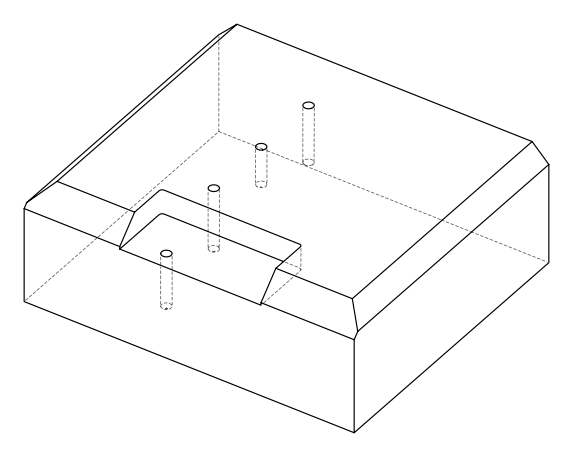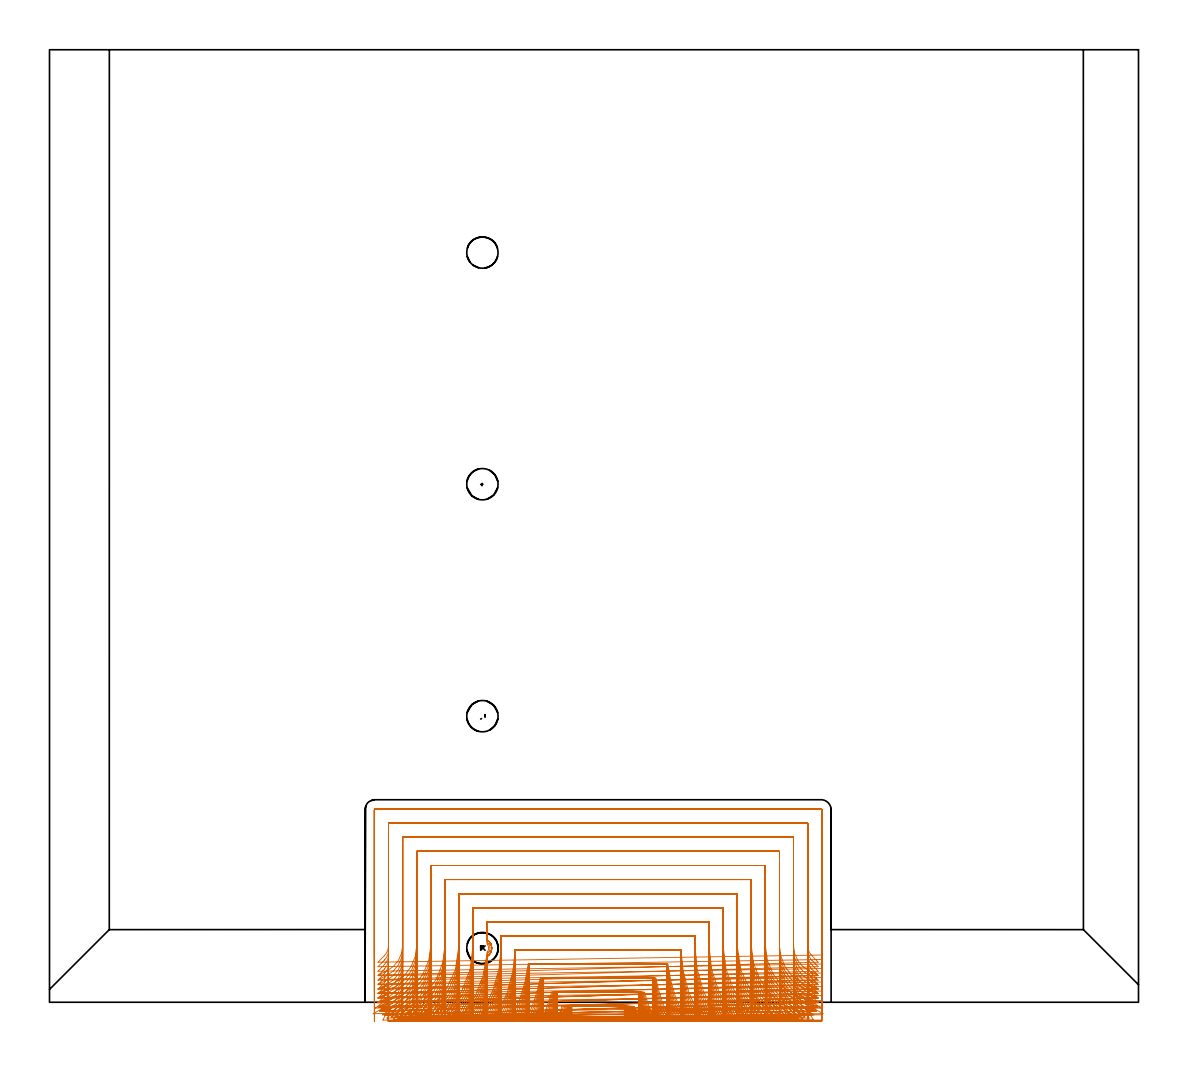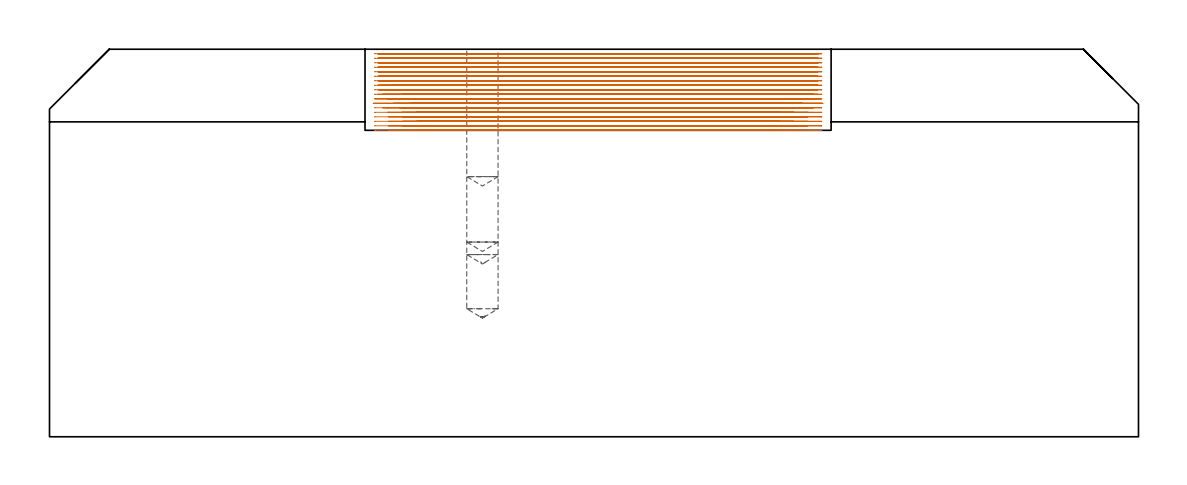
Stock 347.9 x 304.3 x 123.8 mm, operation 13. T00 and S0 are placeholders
(PLAN: 13 operations, 3 tool changes, 208.3 min)
(1 SPOT_DRILL | STEP1POCKET | NXT0321_9005460120000 | 0.03 min | 2816 mm3)
(2 SPOT_DRILL_1 | STEP1POCKET_1 | NXT0321_9005460120000 | 0.03 min | 1 mm3)
(3 SPOT_DRILL_2 | STEP1POCKET_2 | NXT0321_9005460120000 | 0.03 min | 1 mm3)
(4 SPOT_DRILL_3 | STEP1POCKET_3 | NXT0321_9005460120000 | 0.03 min | 5 mm3)
(5 DRILL_BLIND_HOLE_INTO_CENTER | STEP1POCKET | UGT0301_032 | 0.25 min | 4591 mm3)
(6 DRILL_BLIND_HOLE_INTO_CENTER_1 | STEP1POCKET_1 | UGT0301_032 | 0.28 min | 5210 mm3)
(7 DRILL_BLIND_HOLE_INTO_CENTER_2 | STEP1POCKET_2 | UGT0301_032 | 0.18 min | 3263 mm3)
(8 DRILL_BLIND_HOLE_INTO_CENTER_3 | STEP1POCKET_3 | UGT0301_032 | 0.27 min | 4898 mm3)
(9 AREA_MILL | FG_CHAMFER_SURFACE | UGT0205_001 | 6.94 min | 29267 mm3)
(10 AREA_MILL_1 | FG_CHAMFER_SURFACE_1 | UGT0205_001 | 6.83 min | 28598 mm3)
(11 AREA_MILL_2 | FG_CHAMFER_SURFACE_2 | UGT0205_001 | 16.46 min | 44478 mm3)
(12 AREA_MILL_3 | FG_CHAMFER_SURFACE_3 | UGT0205_001 | 16.64 min | 52494 mm3)
(13 MILL_SLOT | SLOT_PARTIAL_RECTANGULAR | NXT0201_008 | Follow Part, ap 1.5, ae 75% | 160.34 min | 242126 mm3)
(TOOL NXT0321_9005460120000 | NC Spot Drill, 142deg, 12mm, Carbide, Uncoated | D12 PA142 FL30 Z2)
(TOOL UGT0301_032 | Twist Drill 10 mm | D10 PA118 FL87 Z2)
(TOOL UGT0205_001 | Chamfer Mill 20 x 3 x 45 deg. | D20 FL50 Z2)
(TOOL NXT0201_008 | ENDMILL 6mm [2P460-0600-NA 1630] | D6 FL26 Z6)
(OP 13 MILL_SLOT)
G17 G21 G94 G90
T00 M6
G54
G17 G0 G90 X188.338 Y-5.827 S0 M3
G43 Z133.8 H1
Z122.361
G94 G1 X187.334 Y-3. F250.
G2 X186.757 Y-1.3 R63. F500.
G1 X163.744
G2 X163.168 Y-3. R63.
G1 X162.164 Y-5.827 F250.
X193.214 Y-5.798
X192.133 Y-3.
G2 X190.126 Y3.2 R58.5 F500.
G1 X160.375
G2 X158.369 Y-3. R58.5
G1 X157.288 Y-5.798 F250.
X198.159 Y-5.762
X196.988 Y-3.
G2 X193.709 Y7.7 R54. F500.
G1 X156.792
G2 X153.514 Y-3. R54.
G1 X152.343 Y-5.762 F250.
X203.195 Y-5.714
X201.917 Y-3.
G2 X197.551 Y12.2 R49.5 F500.
G1 X152.949
G2 X148.586 Y-3. R49.5
G1 X147.308 Y-5.714 F250.
X208.353 Y-5.65
X206.947 Y-3.
G2 X201.721 Y16.7 R45. F500.
G1 X148.779
G2 X143.556 Y-3. R45.
G1 X142.15 Y-5.65 F250.
X213.685 Y-5.561
X212.123 Y-3.
G2 X206.2 Y18.088 R40.5 F500.
G1 Y21.2
X144.3
Y18.083
G2 X138.38 Y-3. R40.5
G1 X136.818 Y-5.561 F250.
X219.28 Y-5.431
X217.523 Y-3.
G2 X210.7 Y18.088 R36. F500.
G1 Y25.7
X139.8
Y19.89
X139.83 Y19.872
X139.965 Y19.787
X140.099 Y19.691
X140.448 Y19.385
X140.775 Y18.992
G2 X140.936 Y18.722 R3.04
X140.847 Y15.721 R3.045
G1 X140.789 Y15.629
X140.456 Y15.227
X140.067 Y14.881
G2 X139.633 Y14.619 R3.015
X132.981 Y-3. R36.
G1 X131.224 Y-5.432 F250.
X225.308 Y-5.229
X223.3 Y-3.
G2 X215.2 Y18.088 R31.5 F500.
G1 Y30.2
X135.3
Y18.083
G2 X127.205 Y-3. R31.5
G1 X125.197 Y-5.229 F250.
X232.182 Y-4.873
X229.839 Y-3.
G2 X219.7 Y18.088 R27. F500.
G1 Y34.7
X130.8
Y18.083
G2 X120.668 Y-3. R27.
G1 X118.325 Y-4.874 F250.
X241.666 Y-4.046
X238.854 Y-3.
G2 X224.2 Y18.088 R22.5 F500.
G1 Y39.2
X126.3
Y18.083
G2 X111.66 Y-3. R22.5
G1 X108.849 Y-4.048 F250.
X245.625 Y-0.129 F500.
X242.7 Y0.538 F250.
G2 X228.7 Y18.088 R18. F500.
G1 Y43.7
X121.8
Y18.083
G2 X107.8 Y0.533 R18.
G1 X104.875 Y-0.134 F250.
X245.565 Y4.305 F500.
X242.7 Y5.194 F250.
G2 X233.2 Y18.088 R13.5 F500.
G1 Y48.2
X117.3
Y18.083
G2 X107.8 Y5.189 R13.5
G1 X104.934 Y4.3 F250.
X245.387 Y8.692 F500.
X242.7 Y10.026 F250.
G2 X237.7 Y18.088 R9. F500.
G1 Y52.7
X112.8
Y18.083
G2 X107.799 Y10.02 R9.
G1 X105.112 Y8.687 F250.
X245.569 Y12.799 F500.
X243.476 Y14.948 F250.
G2 X242.2 Y18.088 R4.5 F500.
G1 Y57.2
X108.3
Y18.083
G2 X107.027 Y14.946 R4.5
G1 X104.937 Y12.795 F250.
X246.7 Y15.088 F500.
Y18.088 F250.
Y61.5 F500.
G3 X246.5 Y61.7 R0.2
G1 X104.
G3 X103.8 Y61.5 R0.2
G1 Y18.083
Y15.083 F250.
G0 Z133.8
X187.778 Y-5.85
Z120.922
G1 X186.843 Y-3.
G2 X186.311 Y-1.3 R63. F500.
G1 X164.19
G2 X163.659 Y-3. R63.
G1 X162.723 Y-5.85 F250.
X192.606 Y-5.826
X191.599 Y-3.
G2 X189.767 Y3.2 R58.5 F500.
G1 X160.734
G2 X158.903 Y-3. R58.5
G1 X157.895 Y-5.826 F250.
X197.493 Y-5.794
X196.402 Y-3.
G2 X193.447 Y7.7 R54. F500.
G1 X157.054
G2 X154.1 Y-3. R54.
G1 X153.008 Y-5.794 F250.
X202.458 Y-5.754
X201.267 Y-3.
G2 X197.4 Y12.2 R49.5 F500.
G1 X153.1
G2 X149.235 Y-3. R49.5
G1 X148.044 Y-5.754 F250.
X207.526 Y-5.699
X206.216 Y-3.
G2 X201.7 Y16.7 R45. F500.
G1 X148.8
G2 X144.285 Y-3. R45.
G1 X142.976 Y-5.699 F250.
X212.741 Y-5.623
X211.286 Y-3.
G2 X206.2 Y16.649 R40.5 F500.
G1 Y21.2
X144.3
Y16.645
G2 X139.216 Y-3. R40.5
G1 X137.761 Y-5.623 F250.
X218.173 Y-5.514
X216.535 Y-3.
G2 X210.7 Y16.649 R36. F500.
G1 Y25.7
X139.8
Y19.89
X139.83 Y19.872
X139.964 Y19.787
X140.099 Y19.691
X140.448 Y19.385
X140.775 Y18.992
G2 X140.936 Y18.723 R3.04
X140.848 Y15.723 R3.045
G1 X140.789 Y15.629
X140.456 Y15.227
X140.067 Y14.881
G2 X139.746 Y14.678 R3.015
X133.967 Y-3. R36.
G1 X132.33 Y-5.514 F250.
X223.951 Y-5.345
X222.08 Y-3.
G2 X215.2 Y16.649 R31.5 F500.
G1 Y30.2
X135.3
Y16.645
G2 X128.423 Y-3. R31.5
G1 X126.552 Y-5.345 F250.
X230.365 Y-5.058
X228.182 Y-3.
G2 X219.7 Y16.649 R27. F500.
G1 Y34.7
X130.8
Y16.645
G2 X122.322 Y-3. R27.
G1 X120.139 Y-5.058 F250.
X238.358 Y-4.462
X235.738 Y-3.
G2 X224.2 Y16.649 R22.5 F500.
G1 Y39.2
X126.3
Y16.645
G2 X114.768 Y-3. R22.5
G1 X112.149 Y-4.462 F250.
X245.491 Y-1.559 F500.
X242.571 Y-0.871 F250.
G2 X228.7 Y16.649 R18. F500.
G1 Y43.7
X121.8
Y16.645
G2 X107.93 Y-0.874 R18.
G1 X105.01 Y-1.563 F250.
X245.565 Y2.866 F500.
X242.7 Y3.755 F250.
G2 X233.2 Y16.649 R13.5 F500.
G1 Y48.2
X117.3
Y16.645
G2 X107.8 Y3.752 R13.5
G1 X104.934 Y2.863 F250.
X245.387 Y7.254 F500.
X242.7 Y8.587 F250.
G2 X237.7 Y16.649 R9. F500.
G1 Y52.7
X112.8
Y16.645
G2 X107.8 Y8.583 R9.
G1 X105.112 Y7.25 F250.
X245.569 Y11.36 F500.
X243.476 Y13.509 F250.
G2 X242.2 Y16.649 R4.5 F500.
G1 Y57.2
X108.3
Y16.645
G2 X107.028 Y13.51 R4.5
G1 X104.938 Y11.358 F250.
X246.7 Y13.649 F500.
Y16.649 F250.
Y61.5 F500.
G3 X246.5 Y61.7 R0.2
G1 X104.
G3 X103.8 Y61.5 R0.2
G1 Y16.645
Y13.645 F250.
G0 Z133.8
X187.256 Y-5.872
Z119.483
G1 X186.389 Y-3.
G2 X185.902 Y-1.3 R63. F500.
G1 X164.599
G2 X164.112 Y-3. R63.
G1 X163.245 Y-5.872 F250.
X192.04 Y-5.851
X191.106 Y-3.
G2 X189.446 Y3.2 R58.5 F500.
G1 X161.055
G2 X159.395 Y-3. R58.5
G1 X158.461 Y-5.851 F250.
X196.875 Y-5.824
X195.863 Y-3.
G2 X193.225 Y7.7 R54. F500.
G1 X157.276
G2 X154.638 Y-3. R54.
G1 X153.627 Y-5.824 F250.
X201.775 Y-5.79
X200.671 Y-3.
G2 X197.292 Y12.2 R49.5 F500.
G1 X153.209
G2 X149.83 Y-3. R49.5
G1 X148.727 Y-5.79 F250.
X206.763 Y-5.743
X205.549 Y-3.
G2 X201.7 Y15.21 R45. F500.
G1 Y16.7
X148.8
Y15.207
G2 X144.952 Y-3. R45.
G1 X143.739 Y-5.743 F250.
X211.874 Y-5.68
X210.525 Y-3.
G2 X206.2 Y15.21 R40.5 F500.
G1 Y21.2
X144.3
Y15.207
G2 X139.977 Y-3. R40.5
G1 X138.628 Y-5.68 F250.
X217.163 Y-5.588
X215.645 Y-3.
G2 X210.7 Y15.21 R36. F500.
G1 Y25.7
X139.8
Y19.89
G2 X140.448 Y19.384 R3.001
G1 X140.777 Y18.99
G2 X140.79 Y15.63 R3.045
G1 X140.456 Y15.227
X140.067 Y14.881
G2 X139.797 Y14.706 R3.015
X134.857 Y-3. R36.
G1 X133.339 Y-5.588 F250.
X222.731 Y-5.448
X220.997 Y-3.
G2 X215.2 Y15.21 R31.5 F500.
G1 Y30.2
X135.3
Y15.207
G2 X129.505 Y-3. R31.5
G1 X127.771 Y-5.448 F250.
X228.789 Y-5.215
X226.765 Y-3.
G2 X219.7 Y15.21 R27. F500.
G1 Y34.7
X130.8
Y15.207
G2 X123.738 Y-3. R27.
G1 X121.715 Y-5.215 F250.
X235.913 Y-4.762
X233.485 Y-3.
G2 X224.2 Y15.21 R22.5 F500.
G1 Y39.2
X126.3
Y15.207
G2 X117.02 Y-3. R22.5
G1 X114.592 Y-4.763 F250.
X244.713 Y-2.93 F500.
X241.825 Y-2.117 F250.
G2 X228.7 Y15.21 R18. F500.
G1 Y43.7
X121.8
Y15.207
G2 X108.677 Y-2.12 R18.
G1 X105.789 Y-2.933 F250.
X245.565 Y1.427 F500.
X242.7 Y2.316 F250.
G2 X233.2 Y15.21 R13.5 F500.
G1 Y48.2
X117.3
Y15.207
G2 X107.8 Y2.313 R13.5
G1 X104.934 Y1.424 F250.
X245.387 Y5.815 F500.
X242.7 Y7.148 F250.
G2 X237.7 Y15.21 R9. F500.
G1 Y52.7
X112.8
Y15.207
G2 X107.8 Y7.144 R9.
G1 X105.112 Y5.811 F250.
X245.569 Y9.921 F500.
X243.476 Y12.07 F250.
G2 X242.2 Y15.21 R4.5 F500.
G1 Y57.2
X108.3
Y15.207
G2 X107.028 Y12.072 R4.5
G1 X104.938 Y9.92 F250.
X246.7 Y12.21 F500.
Y15.21 F250.
Y61.5 F500.
G3 X246.5 Y61.7 R0.2
G1 X104.
G3 X103.8 Y61.5 R0.2
G1 Y15.207
Y12.207 F250.
G0 Z133.8
X186.772 Y-5.892
Z118.044
G1 X185.973 Y-3.
G2 X185.529 Y-1.3 R63. F500.
G1 X164.971
G2 X164.527 Y-3. R63.
G1 X163.729 Y-5.892 F250.
X191.516 Y-5.874
X190.656 Y-3.
G2 X189.163 Y3.2 R58.5 F500.
G1 X161.337
G2 X159.845 Y-3. R58.5
G1 X158.985 Y-5.874 F250.
X196.302 Y-5.852
X195.37 Y-3.
G2 X193.042 Y7.7 R54. F500.
G1 X157.458
G2 X155.131 Y-3. R54.
G1 X154.199 Y-5.852 F250.
X201.144 Y-5.823
X200.128 Y-3.
G2 X197.225 Y12.2 R49.5 F500.
G1 X153.275
G2 X150.373 Y-3. R49.5
G1 X149.357 Y-5.823 F250.
X206.06 Y-5.784
X204.942 Y-3.
G2 X201.7 Y13.771 R45. F500.
G1 Y16.7
X148.8
Y13.768
G2 X145.559 Y-3. R45.
G1 X144.441 Y-5.784 F250.
X211.078 Y-5.731
X209.836 Y-3.
G2 X206.2 Y13.771 R40.5 F500.
G1 Y21.2
X144.3
Y13.768
G2 X140.666 Y-3. R40.5
G1 X139.424 Y-5.731 F250.
X216.243 Y-5.655
X214.845 Y-3.
G2 X210.7 Y13.771 R36. F500.
G1 Y25.7
X139.8
Y19.89
G2 X140.448 Y19.384 R3.001
G1 X140.777 Y18.99
G2 X140.79 Y15.63 R3.045
G1 X140.456 Y15.227
X140.067 Y14.881
G2 X139.8 Y14.708 R3.015
G1 Y13.768
G2 X135.656 Y-3. R36.
G1 X134.259 Y-5.655 F250.
X221.633 Y-5.539
X220.036 Y-3.
G2 X215.2 Y13.771 R31.5 F500.
G1 Y30.2
X135.3
Y13.768
G2 X130.466 Y-3. R31.5
G1 X128.869 Y-5.54 F250.
X227.404 Y-5.351
X225.54 Y-3.
G2 X219.7 Y13.771 R27. F500.
G1 Y34.7
X130.8
Y13.768
G2 X124.962 Y-3. R27.
G1 X123.099 Y-5.351 F250.
X233.937 Y-5.
X231.701 Y-3.
G2 X224.2 Y13.771 R22.5 F500.
G1 Y39.2
X126.3
Y13.768
G2 X118.803 Y-3. R22.5
G1 X116.567 Y-5. F250.
X242.887 Y-4.074
X240.096 Y-2.974
G2 X228.7 Y13.771 R18. F500.
G1 Y43.7
X121.8
Y13.768
G2 X110.409 Y-2.974 R18.
G1 X107.619 Y-4.076 F250.
X245.565 Y-0.012 F500.
X242.7 Y0.877 F250.
G2 X233.2 Y13.771 R13.5 F500.
G1 Y48.2
X117.3
Y13.768
G2 X107.8 Y0.874 R13.5
G1 X104.935 Y-0.014 F250.
X245.387 Y4.375 F500.
X242.7 Y5.709 F250.
G2 X237.7 Y13.771 R9. F500.
G1 Y52.7
X112.8
Y13.768
G2 X107.8 Y5.706 R9.
G1 X105.112 Y4.373 F250.
X245.569 Y8.482 F500.
X243.476 Y10.631 F250.
G2 X242.2 Y13.771 R4.5 F500.
G1 Y57.2
X108.3
Y13.768
G2 X107.028 Y10.633 R4.5
G1 X104.938 Y8.481 F250.
X246.7 Y10.771 F500.
Y13.771 F250.
Y61.5 F500.
G3 X246.5 Y61.7 R0.2
G1 X104.
G3 X103.8 Y61.5 R0.2
G1 Y13.768
Y10.768 F250.
G0 Z133.8
X186.324 Y-5.91
Z116.605
G1 X185.594 Y-3.
G2 X185.193 Y-1.3 R63. F500.
G1 X165.308
G2 X164.906 Y-3. R63.
G1 X164.176 Y-5.91 F250.
X191.031 Y-5.895
X190.245 Y-3.
G2 X188.917 Y3.2 R58.5 F500.
G1 X161.583
G2 X160.256 Y-3. R58.5
G1 X159.47 Y-5.895 F250.
X195.774 Y-5.877
X194.922 Y-3.
G2 X192.899 Y7.7 R54. F500.
G1 X157.601
G2 X155.578 Y-3. R54.
G1 X154.727 Y-5.877 F250.
X200.564 Y-5.852
X199.634 Y-3.
G2 X197.2 Y12.2 R49.5 F500.
G1 X153.3
G2 X150.866 Y-3. R49.5
G1 X149.937 Y-5.853 F250.
X205.415 Y-5.821
X204.392 Y-3.
G2 X201.7 Y12.332 R45. F500.
G1 Y16.7
X148.8
Y12.33
G2 X146.108 Y-3. R45.
G1 X145.086 Y-5.821 F250.
X210.35 Y-5.777
X209.214 Y-3.
G2 X206.2 Y12.332 R40.5 F500.
G1 Y21.2
X144.3
Y12.33
G2 X141.287 Y-3. R40.5
G1 X140.151 Y-5.777 F250.
X215.406 Y-5.714
X214.128 Y-3.
G2 X210.7 Y12.332 R36. F500.
G1 Y25.7
X139.8
Y19.89
G2 X140.448 Y19.384 R3.001
G1 X140.777 Y18.99
G2 X140.79 Y15.63 R3.045
G1 X140.456 Y15.227
X140.067 Y14.881
G2 X139.8 Y14.708 R3.015
G1 Y12.33
G2 X136.373 Y-3. R36.
G1 X135.096 Y-5.714 F250.
X220.643 Y-5.621
X219.183 Y-3.
G2 X215.2 Y12.332 R31.5 F500.
G1 Y30.2
X135.3
Y12.33
G2 X131.318 Y-3. R31.5
G1 X129.858 Y-5.621 F250.
X226.179 Y-5.469
X224.476 Y-3.
G2 X219.7 Y12.332 R27. F500.
G1 Y34.7
X130.8
Y12.33
G2 X126.026 Y-3. R27.
G1 X124.323 Y-5.47 F250.
X232.277 Y-5.196
X230.233 Y-3.
G2 X224.2 Y12.332 R22.5 F500.
G1 Y39.2
X126.3
Y12.33
G2 X120.27 Y-3. R22.5
G1 X118.226 Y-5.196 F250.
X239.825 Y-4.572
X237.27 Y-3.
G2 X228.7 Y12.332 R18. F500.
G1 Y43.7
X121.8
Y12.33
G2 X113.234 Y-3. R18.
G1 X110.679 Y-4.572 F250.
X245.512 Y-1.446 F500.
X242.65 Y-0.546 F250.
G2 X233.2 Y12.332 R13.5 F500.
G1 Y48.2
X117.3
Y12.33
G2 X107.85 Y-0.548 R13.5
G1 X104.989 Y-1.448 F250.
X245.387 Y2.936 F500.
X242.7 Y4.27 F250.
G2 X237.7 Y12.332 R9. F500.
G1 Y52.7
X112.8
Y12.33
G2 X107.8 Y4.267 R9.
G1 X105.112 Y2.934 F250.
X245.569 Y7.043 F500.
X243.476 Y9.192 F250.
G2 X242.2 Y12.332 R4.5 F500.
G1 Y57.2
X108.3
Y12.33
G2 X107.028 Y9.195 R4.5
G1 X104.939 Y7.043 F250.
X246.7 Y9.332 F500.
Y12.332 F250.
Y61.5 F500.
G3 X246.5 Y61.7 R0.2
G1 X104.
G3 X103.8 Y61.5 R0.2
G1 Y12.33
Y9.33 F250.
G0 Z133.8
X185.913 Y-5.926
Z115.167
G1 X185.251 Y-3.
G2 X184.891 Y-1.3 R63. F500.
G1 X165.609
G2 X165.249 Y-3. R63.
G1 X164.588 Y-5.926 F250.
X190.586 Y-5.914
X189.874 Y-3.
G2 X188.708 Y3.2 R58.5 F500.
G1 X161.792
G2 X160.627 Y-3. R58.5
G1 X159.914 Y-5.914 F250.
X195.29 Y-5.899
X194.518 Y-3.
G2 X192.794 Y7.7 R54. F500.
G1 X157.706
G2 X155.983 Y-3. R54.
G1 X155.211 Y-5.899 F250.
X200.032 Y-5.879
X199.19 Y-3.
G2 X197.2 Y10.893 R49.5 F500.
G1 Y12.2
X153.3
Y10.891
G2 X151.311 Y-3. R49.5
G1 X150.469 Y-5.879 F250.
X204.825 Y-5.853
X203.898 Y-3.
G2 X201.7 Y10.893 R45. F500.
G1 Y16.7
X148.8
Y10.891
G2 X146.602 Y-3. R45.
G1 X145.676 Y-5.853 F250.
X209.687 Y-5.818
X208.657 Y-3.
G2 X206.2 Y10.893 R40.5 F500.
G1 Y21.2
X144.3
Y10.891
G2 X141.843 Y-3. R40.5
G1 X140.814 Y-5.818 F250.
X214.647 Y-5.768
X213.489 Y-3.
G2 X210.7 Y10.893 R36. F500.
G1 Y25.7
X139.8
Y19.89
G2 X140.448 Y19.384 R3.001
G1 X140.777 Y18.99
G2 X140.79 Y15.63 R3.045
G1 X140.456 Y15.227
X140.067 Y14.881
G2 X139.8 Y14.708 R3.015
G1 Y10.891
G2 X137.012 Y-3. R36.
G1 X135.854 Y-5.768 F250.
X219.752 Y-5.692
X218.429 Y-3.
G2 X215.2 Y10.893 R31.5 F500.
G1 Y30.2
X135.3
Y10.891
G2 X132.072 Y-3. R31.5
G1 X130.749 Y-5.693 F250.
X225.092 Y-5.572
X223.549 Y-3.
G2 X219.7 Y10.893 R27. F500.
G1 Y34.7
X130.8
Y10.891
G2 X126.953 Y-3. R27.
G1 X125.409 Y-5.573 F250.
X230.854 Y-5.36
X229.002 Y-3.
G2 X224.2 Y10.893 R22.5 F500.
G1 Y39.2
X126.3
Y10.891
G2 X121.5 Y-3. R22.5
G1 X119.648 Y-5.36 F250.
X237.571 Y-4.907
X235.255 Y-3.
G2 X228.7 Y10.893 R18. F500.
G1 Y43.7
X121.8
Y10.891
G2 X115.247 Y-3. R18.
G1 X112.932 Y-4.908 F250.
X244.921 Y-2.821 F500.
X242.101 Y-1.799 F250.
G2 X233.2 Y10.893 R13.5 F500.
G1 Y48.2
X117.3
Y10.891
G2 X108.401 Y-1.801 R13.5
G1 X105.58 Y-2.823 F250.
X245.387 Y1.497 F500.
X242.7 Y2.831 F250.
G2 X237.7 Y10.893 R9. F500.
G1 Y52.7
X112.8
Y10.891
G2 X107.8 Y2.829 R9.
G1 X105.112 Y1.495 F250.
X245.57 Y5.604 F500.
X243.476 Y7.753 F250.
G2 X242.2 Y10.893 R4.5 F500.
G1 Y57.2
X108.3
Y10.891
G2 X107.029 Y7.756 R4.5
G1 X104.939 Y5.604 F250.
X246.7 Y7.893 F500.
Y10.893 F250.
Y61.5 F500.
G3 X246.5 Y61.7 R0.2
G1 X104.
G3 X103.8 Y61.5 R0.2
G1 Y10.891
Y7.891 F250.
G0 Z133.8
X185.536 Y-5.941
Z113.728
G1 X184.943 Y-3.
G2 X184.625 Y-1.3 R63. F500.
G1 X165.876
G2 X165.557 Y-3. R63.
G1 X164.964 Y-5.941 F250.
X190.18 Y-5.931
X189.541 Y-3.
G2 X188.535 Y3.2 R58.5 F500.
G1 X161.965
G2 X160.959 Y-3. R58.5
G1 X160.321 Y-5.931 F250.
X194.848 Y-5.919
X194.156 Y-3.
G2 X192.728 Y7.7 R54. F500.
G1 X157.772
G2 X156.345 Y-3. R54.
G1 X155.653 Y-5.919 F250.
X199.547 Y-5.903
X198.792 Y-3.
G2 X197.2 Y9.454 R49.5 F500.
G1 Y12.2
X153.3
Y9.452
G2 X151.708 Y-3. R49.5
G1 X150.953 Y-5.904 F250.
X204.288 Y-5.883
X203.458 Y-3.
G2 X201.7 Y9.454 R45. F500.
G1 Y16.7
X148.8
Y9.452
G2 X147.043 Y-3. R45.
G1 X146.213 Y-5.883 F250.
X209.085 Y-5.855
X208.162 Y-3.
G2 X206.2 Y9.454 R40.5 F500.
G1 Y21.2
X144.3
Y9.452
G2 X142.338 Y-3. R40.5
G1 X141.416 Y-5.855 F250.
X213.961 Y-5.815
X212.923 Y-3.
G2 X210.7 Y9.454 R36. F500.
G1 Y25.7
X139.8
Y19.889
G2 X140.451 Y19.381 R3.
G1 X140.777 Y18.99
G2 X140.79 Y15.63 R3.045
G1 X140.456 Y15.227
X140.067 Y14.881
G2 X139.8 Y14.708 R3.015
G1 Y9.452
G2 X137.578 Y-3. R36.
G1 X136.54 Y-5.815 F250.
X218.953 Y-5.756
X217.767 Y-3.
G2 X215.2 Y9.454 R31.5 F500.
G1 Y30.2
X135.3
Y9.452
G2 X132.734 Y-3. R31.5
G1 X131.548 Y-5.756 F250.
X224.128 Y-5.662
X222.744 Y-3.
G2 X219.7 Y9.454 R27. F500.
G1 Y34.7
X130.8
Y9.452
G2 X127.757 Y-3. R27.
G1 X126.373 Y-5.662 F250.
X229.622 Y-5.499
X227.961 Y-3.
G2 X224.2 Y9.454 R22.5 F500.
G1 Y39.2
X126.3
Y9.452
G2 X122.54 Y-3. R22.5
G1 X120.88 Y-5.499 F250.
X235.78 Y-5.166
X233.704 Y-3.
G2 X228.7 Y9.454 R18. F500.
G1 Y43.7
X121.8
Y9.452
G2 X116.798 Y-3. R18.
G1 X114.722 Y-5.166 F250.
X243.625 Y-4.029
X240.914 Y-2.743
G2 X233.2 Y9.454 R13.5 F500.
G1 Y48.2
X117.3
Y9.452
G2 X109.587 Y-2.744 R13.5
G1 X106.877 Y-4.03 F250.
X245.387 Y0.058 F500.
X242.7 Y1.392 F250.
G2 X237.7 Y9.454 R9. F500.
G1 Y52.7
X112.8
Y9.452
G2 X107.8 Y1.39 R9.
G1 X105.112 Y0.057 F250.
X245.57 Y4.165 F500.
X243.476 Y6.314 F250.
G2 X242.2 Y9.454 R4.5 F500.
G1 Y57.2
X108.3
Y9.452
G2 X107.029 Y6.318 R4.5
G1 X104.939 Y4.166 F250.
X246.7 Y6.454 F500.
Y9.454 F250.
Y61.5 F500.
G3 X246.5 Y61.7 R0.2
G1 X104.
G3 X103.8 Y61.5 R0.2
G1 Y9.452
Y6.452 F250.
G0 Z133.8
X185.195 Y-5.954
Z112.289
G1 X184.67 Y-3.
G2 X184.392 Y-1.3 R63. F500.
G1 X166.108
G2 X165.83 Y-3. R63.
G1 X165.305 Y-5.954 F250.
X189.811 Y-5.946
X189.246 Y-3.
G2 X188.398 Y3.2 R58.5 F500.
G1 X162.102
G2 X161.254 Y-3. R58.5
G1 X160.689 Y-5.946 F250.
X194.447 Y-5.937
X193.835 Y-3.
G2 X192.701 Y7.7 R54. F500.
G1 X157.799
G2 X156.665 Y-3. R54.
G1 X156.053 Y-5.937 F250.
X199.108 Y-5.925
X198.441 Y-3.
G2 X197.2 Y8.014 R49.5 F500.
G1 Y12.2
X153.3
Y8.014
G2 X152.059 Y-3. R49.5
G1 X151.392 Y-5.925 F250.
X203.803 Y-5.909
X203.069 Y-3.
G2 X201.7 Y8.014 R45. F500.
G1 Y16.7
X148.8
Y8.014
G2 X147.431 Y-3. R45.
G1 X146.697 Y-5.909 F250.
X208.542 Y-5.887
X207.726 Y-3.
G2 X206.2 Y8.014 R40.5 F500.
G1 Y21.2
X144.3
Y8.014
G2 X142.774 Y-3. R40.5
G1 X141.958 Y-5.887 F250.
X213.344 Y-5.856
X212.426 Y-3.
G2 X210.7 Y8.014 R36. F500.
G1 Y25.7
X139.8
Y19.889
G2 X140.293 Y19.532 R3.003
X140.451 Y19.381 R3.
G1 X140.777 Y18.99
G2 X140.79 Y15.63 R3.045
G1 X140.456 Y15.227
X140.067 Y14.881
G2 X139.8 Y14.708 R3.015
G1 Y8.014
G2 X138.074 Y-3. R36.
G1 X137.156 Y-5.856 F250.
X218.237 Y-5.811
X217.188 Y-3.
G2 X215.2 Y8.014 R31.5 F500.
G1 Y30.2
X135.3
Y8.014
G2 X133.312 Y-3. R31.5
G1 X132.263 Y-5.811 F250.
X223.272 Y-5.739
X222.049 Y-3.
G2 X219.7 Y8.014 R27. F500.
G1 Y34.7
X130.8
Y8.014
G2 X128.451 Y-3. R27.
G1 X127.228 Y-5.739 F250.
X228.549 Y-5.616
X227.08 Y-3.
G2 X224.2 Y8.014 R22.5 F500.
G1 Y39.2
X126.3
Y8.014
G2 X123.42 Y-3. R22.5
G1 X121.951 Y-5.616 F250.
X234.299 Y-5.373
X232.463 Y-3.
G2 X228.7 Y8.014 R18. F500.
G1 Y43.7
X121.8
Y8.014
G2 X118.037 Y-3. R18.
G1 X116.201 Y-5.373 F250.
X241.341 Y-4.735
X238.894 Y-3.
G2 X233.2 Y8.014 R13.5 F500.
G1 Y48.2
X117.3
Y8.014
G2 X111.607 Y-3. R13.5
G1 X109.159 Y-4.735 F250.
X245.387 Y-1.381 F500.
X242.7 Y-0.048 F250.
G2 X237.7 Y8.014 R9. F500.
G1 Y52.7
X112.8
Y8.014
G2 X107.8 Y-0.048 R9.
G1 X105.113 Y-1.382 F250.
X245.56 Y2.727 F500.
X243.471 Y4.88 F250.
G2 X242.2 Y8.014 R4.5 F500.
G1 Y57.2
X108.3
Y8.014
G2 X107.029 Y4.88 R4.5
G1 X104.94 Y2.727 F250.
X246.7 Y5.014 F500.
Y8.014 F250.
Y61.5 F500.
G3 X246.5 Y61.7 R0.2
G1 X104.
G3 X103.8 Y61.5 R0.2
G1 Y8.014
Y5.014 F250.
G0 Z133.8
X184.887 Y-5.965
Z110.85
G1 X184.431 Y-3.
G2 X184.194 Y-1.3 R63. F500.
G1 X166.306
G2 X166.069 Y-3. R63.
G1 X165.613 Y-5.965 F250.
X189.479 Y-5.96
X188.988 Y-3.
G2 X188.297 Y3.2 R58.5 F500.
G1 X162.203
G2 X161.512 Y-3. R58.5
G1 X161.021 Y-5.96 F250.
X194.087 Y-5.953
X193.555 Y-3.
G2 X192.7 Y6.571 R54. F500.
G1 Y7.7
X157.8
Y6.571
G2 X156.945 Y-3. R54.
G1 X156.413 Y-5.953 F250.
X198.714 Y-5.943
X198.134 Y-3.
G2 X197.2 Y6.571 R49.5 F500.
G1 Y12.2
X153.3
Y6.571
G2 X152.366 Y-3. R49.5
G1 X151.786 Y-5.943 F250.
X203.368 Y-5.931
X202.73 Y-3.
G2 X201.7 Y6.571 R45. F500.
G1 Y16.7
X148.8
Y6.571
G2 X147.77 Y-3. R45.
G1 X147.132 Y-5.931 F250.
X208.056 Y-5.915
X207.347 Y-3.
G2 X206.2 Y6.571 R40.5 F500.
G1 Y21.2
X144.3
Y6.571
G2 X143.153 Y-3. R40.5
G1 X142.444 Y-5.915 F250.
X212.793 Y-5.892
X211.996 Y-3.
G2 X210.7 Y6.571 R36. F500.
G1 Y25.7
X139.8
Y19.889
G2 X140.449 Y19.383 R3.003
G1 X140.777 Y18.99
G2 X140.935 Y18.726 R3.045
X140.788 Y15.628 R3.044
G1 X140.573 Y15.368
X140.457 Y15.228
X140.065 Y14.88
G2 X139.8 Y14.708 R3.014
G1 Y6.571
G2 X138.504 Y-3. R36.
G1 X137.707 Y-5.892 F250.
X217.601 Y-5.858
X216.689 Y-3.
G2 X215.2 Y6.571 R31.5 F500.
G1 Y30.2
X135.3
Y6.571
G2 X133.811 Y-3. R31.5
G1 X132.899 Y-5.858 F250.
X222.517 Y-5.805
X221.453 Y-3.
G2 X219.7 Y6.571 R27. F500.
G1 Y34.7
X130.8
Y6.571
G2 X129.047 Y-3. R27.
G1 X127.983 Y-5.805 F250.
X227.613 Y-5.715
X226.337 Y-3.
G2 X224.2 Y6.571 R22.5 F500.
G1 Y39.2
X126.3
Y6.571
G2 X124.163 Y-3. R22.5
G1 X122.887 Y-5.715 F250.
X233.051 Y-5.541
X231.455 Y-3.
G2 X228.7 Y6.571 R18. F500.
G1 Y43.7
X121.8
Y6.571
G2 X119.045 Y-3. R18.
G1 X117.449 Y-5.541 F250.
X239.306 Y-5.116
X237.179 Y-3.
G2 X233.2 Y6.571 R13.5 F500.
G1 Y48.2
X117.3
Y6.571
G2 X113.321 Y-3. R13.5
G1 X111.194 Y-5.116 F250.
X245.023 Y-2.767 F500.
X242.389 Y-1.33 F250.
G2 X237.7 Y6.571 R9. F500.
G1 Y52.7
X112.8
Y6.571
G2 X108.111 Y-1.33 R9.
G1 X105.477 Y-2.766 F250.
X245.562 Y1.284 F500.
X243.472 Y3.436 F250.
G2 X242.2 Y6.571 R4.5 F500.
G1 Y57.2
X108.3
Y6.571
G2 X107.025 Y3.433 R4.5
G1 X104.933 Y1.283 F250.
X246.7 Y3.571 F500.
Y6.571 F250.
Y61.5 F500.
G3 X246.5 Y61.7 R0.2
G1 X104.
G3 X103.8 Y61.5 R0.2
G1 Y6.571
Y3.571 F250.
G0 Z133.8
X184.615 Y-5.975
Z109.411
G1 X184.228 Y-3.
G2 X184.03 Y-1.3 R63. F500.
G1 X166.472
G2 X166.274 Y-3. R63.
G1 X165.887 Y-5.975 F250.
X189.186 Y-5.971
X188.768 Y-3.
G2 X188.232 Y3.2 R58.5 F500.
G1 X162.268
G2 X161.733 Y-3. R58.5
G1 X161.316 Y-5.971 F250.
X193.768 Y-5.966
X193.316 Y-3.
G2 X192.7 Y5.136 R54. F500.
G1 Y7.7
X157.8
Y5.125
G2 X157.185 Y-3. R54.
G1 X156.734 Y-5.966 F250.
X198.366 Y-5.959
X197.873 Y-3.
G2 X197.2 Y5.136 R49.5 F500.
G1 Y12.2
X153.3
Y5.125
G2 X152.629 Y-3. R49.5
G1 X152.136 Y-5.959 F250.
X202.984 Y-5.951
X202.442 Y-3.
G2 X201.7 Y5.136 R45. F500.
G1 Y16.7
X148.8
Y5.125
G2 X148.06 Y-3. R45.
G1 X147.519 Y-5.951 F250.
X207.628 Y-5.939
X207.026 Y-3.
G2 X206.2 Y5.136 R40.5 F500.
G1 Y21.2
X144.3
Y5.125
G2 X143.477 Y-3. R40.5
G1 X142.875 Y-5.939 F250.
X212.309 Y-5.922
X211.631 Y-3.
G2 X210.7 Y5.136 R36. F500.
G1 Y25.7
X139.8
Y19.89
G2 X140.448 Y19.384 R3.001
G1 X140.777 Y18.99
G2 X140.936 Y18.723 R3.045
X140.788 Y15.628 R3.044
G1 X140.457 Y15.228
X140.065 Y14.88
G2 X139.8 Y14.708 R3.014
G1 Y5.125
G2 X138.871 Y-3. R36.
G1 X138.194 Y-5.923 F250.
X217.044 Y-5.898
X216.269 Y-3.
G2 X215.2 Y5.136 R31.5 F500.
G1 Y30.2
X135.3
Y5.125
G2 X134.234 Y-3. R31.5
G1 X133.46 Y-5.898 F250.
X221.859 Y-5.861
X220.955 Y-3.
G2 X219.7 Y5.136 R27. F500.
G1 Y34.7
X130.8
Y5.125
G2 X129.549 Y-3. R27.
G1 X128.646 Y-5.861 F250.
X226.807 Y-5.797
X225.722 Y-3.
G2 X224.2 Y5.136 R22.5 F500.
G1 Y39.2
X126.3
Y5.125
G2 X124.782 Y-3. R22.5
G1 X123.699 Y-5.798 F250.
X232. Y-5.676
X230.644 Y-3.
G2 X228.7 Y5.136 R18. F500.
G1 Y43.7
X121.8
Y5.125
G2 X119.862 Y-3. R18.
G1 X118.508 Y-5.677 F250.
X237.735 Y-5.394
X235.927 Y-3.
G2 X233.2 Y5.136 R13.5 F500.
G1 Y48.2
X117.3
Y5.125
G2 X114.582 Y-3. R13.5
G1 X112.776 Y-5.396 F250.
X244.144 Y-4.
X241.659 Y-2.32
G2 X237.7 Y5.136 R9. F500.
G1 Y52.7
X112.8
Y5.125
G2 X108.846 Y-2.328 R9.
G1 X106.362 Y-4.01 F250.
X245.563 Y-0.152 F500.
X243.473 Y2. F250.
G2 X242.2 Y5.136 R4.5 F500.
G1 Y57.2
X108.3
Y5.125
G2 X107.03 Y1.991 R4.5
G1 X104.941 Y-0.162 F250.
X246.7 Y2.136 F500.
Y5.136 F250.
Y61.5 F500.
G3 X246.5 Y61.7 R0.2
G1 X104.
G3 X103.8 Y61.5 R0.2
G1 Y5.125
Y2.125 F250.
G0 Z133.8
X184.352 Y-5.984
Z107.972
G1 X184.041 Y-3.
G2 X183.886 Y-1.3 R63. F500.
G1 X166.614
G2 X166.46 Y-3. R63.
G1 X166.148 Y-5.984 F250.
X188.902 Y-5.981
X188.567 Y-3.
G2 X188.201 Y3.2 R58.5 F500.
G1 X162.299
G2 X161.933 Y-3. R58.5
G1 X161.598 Y-5.981 F250.
X193.461 Y-5.978
X193.098 Y-3.
G2 X192.7 Y3.542 R54. F500.
G1 Y7.7
X157.8
Y3.539
G2 X157.403 Y-3. R54.
G1 X157.039 Y-5.978 F250.
X198.031 Y-5.974
X197.634 Y-3.
G2 X197.2 Y3.542 R49.5 F500.
G1 Y12.2
X153.3
Y3.539
G2 X152.866 Y-3. R49.5
G1 X152.47 Y-5.974 F250.
X202.614 Y-5.968
X202.178 Y-3.
G2 X201.7 Y3.542 R45. F500.
G1 Y16.7
X148.8
Y3.539
G2 X148.322 Y-3. R45.
G1 X147.887 Y-5.968 F250.
X207.216 Y-5.961
X206.732 Y-3.
G2 X206.2 Y3.542 R40.5 F500.
G1 Y21.2
X144.3
Y3.539
G2 X143.769 Y-3. R40.5
G1 X143.284 Y-5.961 F250.
X211.844 Y-5.95
X211.299 Y-3.
G2 X210.7 Y3.542 R36. F500.
G1 Y25.7
X139.8
Y19.89
G2 X140.448 Y19.384 R3.001
G1 X140.777 Y18.99
G2 X140.79 Y15.63 R3.045
G1 X140.456 Y15.227
X140.067 Y14.881
G2 X139.8 Y14.708 R3.015
G1 Y3.539
G2 X139.201 Y-3. R36.
G1 X138.656 Y-5.95 F250.
X216.51 Y-5.935
X215.887 Y-3.
G2 X215.2 Y3.542 R31.5 F500.
G1 Y30.2
X135.3
Y3.539
G2 X134.614 Y-3. R31.5
G1 X133.991 Y-5.935 F250.
X221.231 Y-5.911
X220.504 Y-3.
G2 X219.7 Y3.542 R27. F500.
G1 Y34.7
X130.8
Y3.539
G2 X129.996 Y-3. R27.
G1 X129.27 Y-5.911 F250.
X226.044 Y-5.87
X225.172 Y-3.
G2 X224.2 Y3.542 R22.5 F500.
G1 Y39.2
X126.3
Y3.539
G2 X125.329 Y-3. R22.5
G1 X124.457 Y-5.871 F250.
X231.021 Y-5.795
X229.931 Y-3.
G2 X228.7 Y3.542 R18. F500.
G1 Y43.7
X121.8
Y3.539
G2 X120.57 Y-3. R18.
G1 X119.481 Y-5.795 F250.
X236.345 Y-5.624
X234.891 Y-3.
G2 X233.2 Y3.542 R13.5 F500.
G1 Y48.2
X117.3
Y3.539
G2 X115.611 Y-3. R13.5
G1 X114.158 Y-5.625 F250.
X242.699 Y-5.06
X240.519 Y-3.
G2 X237.7 Y3.542 R9. F500.
G1 Y52.7
X112.8
Y3.539
G2 X109.984 Y-3. R9.
G1 X107.805 Y-5.061 F250.
X246.432 Y-1.86 F500.
X244.022 Y-0.074 F250.
G2 X242.2 Y3.542 R4.5 F500.
G1 Y57.2
X108.3
Y3.539
G2 X106.48 Y-0.076 R4.5
G1 X104.07 Y-1.863 F250.
X246.7 Y0.542 F500.
Y3.542 F250.
Y61.5 F500.
G3 X246.5 Y61.7 R0.2
G1 X104.
G3 X103.8 Y61.5 R0.2
G1 Y3.539
Y0.539 F250.
G0 Z133.8
X184.106 Y-5.991
Z106.533
G1 X183.88 Y-3.
G2 X183.774 Y-1.3 R63. F500.
G1 X166.726
G2 X166.62 Y-3. R63.
G1 X166.394 Y-5.991 F250.
X188.637 Y-5.99
X188.393 Y-3.
G2 X188.2 Y1.753 R58.5 F500.
G1 Y3.2
X162.3
Y1.753
G2 X162.107 Y-3. R58.5
G1 X161.863 Y-5.99 F250.
X193.174 Y-5.988
X192.91 Y-3.
G2 X192.7 Y1.753 R54. F500.
G1 Y7.7
X157.8
Y1.753
G2 X157.59 Y-3. R54.
G1 X157.326 Y-5.988 F250.
X197.717 Y-5.986
X197.429 Y-3.
G2 X197.2 Y1.753 R49.5 F500.
G1 Y12.2
X153.3
Y1.753
G2 X153.071 Y-3. R49.5
G1 X152.783 Y-5.986 F250.
X202.269 Y-5.983
X201.952 Y-3.
G2 X201.7 Y1.753 R45. F500.
G1 Y16.7
X148.8
Y1.753
G2 X148.548 Y-3. R45.
G1 X148.231 Y-5.983 F250.
X206.832 Y-5.979
X206.48 Y-3.
G2 X206.2 Y1.753 R40.5 F500.
G1 Y21.2
X144.3
Y1.753
G2 X144.02 Y-3. R40.5
G1 X143.668 Y-5.979 F250.
X211.411 Y-5.974
X211.015 Y-3.
G2 X210.7 Y1.753 R36. F500.
G1 Y25.7
X139.8
Y19.89
G2 X140.448 Y19.384 R3.001
G1 X140.777 Y18.99
G2 X140.79 Y15.63 R3.045
G1 X140.456 Y15.227
X140.067 Y14.881
G2 X139.8 Y14.708 R3.015
G1 Y1.753
G2 X139.485 Y-3. R36.
G1 X139.089 Y-5.974 F250.
X216.013 Y-5.966
X215.561 Y-3.
G2 X215.2 Y1.753 R31.5 F500.
G1 Y30.2
X135.3
Y1.753
G2 X134.939 Y-3. R31.5
G1 X134.487 Y-5.966 F250.
X220.65 Y-5.953
X220.122 Y-3.
G2 X219.7 Y1.753 R27. F500.
G1 Y34.7
X130.8
Y1.753
G2 X130.378 Y-3. R27.
G1 X129.85 Y-5.953 F250.
X225.342 Y-5.932
X224.708 Y-3.
G2 X224.2 Y1.753 R22.5 F500.
G1 Y39.2
X126.3
Y1.753
G2 X125.792 Y-3. R22.5
G1 X125.159 Y-5.932 F250.
X230.131 Y-5.894
X229.339 Y-3.
G2 X228.7 Y1.753 R18. F500.
G1 Y43.7
X121.8
Y1.753
G2 X121.161 Y-3. R18.
G1 X120.369 Y-5.894 F250.
X235.121 Y-5.808
X234.065 Y-3.
G2 X233.2 Y1.753 R13.5 F500.
G1 Y48.2
X117.3
Y1.753
G2 X116.436 Y-3. R13.5
G1 X115.379 Y-5.808 F250.
X240.642 Y-5.547
X239.058 Y-3.
G2 X237.7 Y1.753 R9. F500.
G1 Y52.7
X112.8
Y1.753
G2 X111.443 Y-3. R9.
G1 X109.858 Y-5.548 F250.
X247.097 Y-3.64
X244.485 Y-2.164
G2 X242.2 Y1.753 R4.5 F500.
G1 Y57.2
X108.3
Y1.753
G2 X106.017 Y-2.163 R4.5
G1 X103.406 Y-3.641 F250.
X246.7 Y-1.247 F500.
Y1.753 F250.
Y61.5 F500.
G3 X246.5 Y61.7 R0.2
G1 X104.
G3 X103.8 Y61.5 R0.2
G1 Y1.753
Y-1.247 F250.
G0 Z133.8
X183.826 Y-5.999
Z105.094
G1 X183.731 Y-3.
G2 X183.701 Y-1.3 R63. F500.
G1 X166.799
G2 X166.769 Y-3. R63.
G1 X166.674 Y-5.999 F250.
X188.336 Y-5.998
X188.234 Y-3.
G2 X188.2 Y-1.01 R58.5 F500.
G1 Y3.2
X162.3
Y-1.018
G2 X162.266 Y-3. R58.5
G1 X162.165 Y-5.998 F250.
X192.847
X192.737 Y-3.
G2 X192.7 Y-1.01 R54. F500.
G1 Y7.7
X157.8
Y-1.018
G2 X157.764 Y-3. R54.
G1 X157.653 Y-5.998 F250.
X197.361
X197.24 Y-3.
G2 X197.2 Y-1.01 R49.5 F500.
G1 Y12.2
X153.3
Y-1.018
G2 X153.26 Y-3. R49.5
G1 X153.14 Y-5.998 F250.
X201.877 Y-5.997
X201.744 Y-3.
G2 X201.7 Y-1.01 R45. F500.
G1 Y16.7
X148.8
Y-1.018
G2 X148.756 Y-3. R45.
G1 X148.624 Y-5.997 F250.
X206.396 Y-5.996
X206.249 Y-3.
G2 X206.2 Y-1.01 R40.5 F500.
G1 Y21.2
X144.3
Y-1.018
G2 X144.251 Y-3. R40.5
G1 X144.105 Y-5.996 F250.
X210.921 Y-5.995
X210.755 Y-3.
G2 X210.7 Y-1.01 R36. F500.
G1 Y25.7
X139.8
Y19.89
G2 X140.448 Y19.384 R3.001
G1 X140.777 Y18.99
G2 X140.79 Y15.63 R3.045
G1 X140.456 Y15.227
X140.067 Y14.881
G2 X139.8 Y14.708 R3.015
G1 Y-1.018
G2 X139.745 Y-3. R36.
G1 X139.58 Y-5.995 F250.
X215.452 Y-5.994
X215.263 Y-3.
G2 X215.2 Y-1.01 R31.5 F500.
G1 Y30.2
X135.3
Y-1.018
G2 X135.238 Y-3. R31.5
G1 X135.049 Y-5.994 F250.
X219.995 Y-5.992
X219.773 Y-3.
G2 X219.7 Y-1.01 R27. F500.
G1 Y34.7
X130.8
Y-1.018
G2 X130.727 Y-3. R27.
G1 X130.507 Y-5.992 F250.
X224.553 Y-5.988
X224.288 Y-3.
G2 X224.2 Y-1.01 R22.5 F500.
G1 Y39.2
X126.3
Y-1.018
G2 X126.213 Y-3. R22.5
G1 X125.948 Y-5.988 F250.
X229.142 Y-5.982
X228.81 Y-3.
G2 X228.7 Y-1.01 R18. F500.
G1 Y43.7
X121.8
Y-1.018
G2 X121.691 Y-3. R18.
G1 X121.36 Y-5.982 F250.
X233.79 Y-5.967
X233.347 Y-3.
G2 X233.2 Y-1.01 R13.5 F500.
G1 Y48.2
X117.3
Y-1.018
G2 X117.154 Y-3. R13.5
G1 X116.713 Y-5.967 F250.
X238.586 Y-5.926
X237.923 Y-3.
G2 X237.7 Y-1.01 R9. F500.
G1 Y52.7
X112.8
Y-1.018
G2 X112.579 Y-3. R9.
G1 X111.918 Y-5.926 F250.
X243.991 Y-5.691
X242.664 Y-3.
G2 X242.2 Y-1.01 R4.5 F500.
G1 Y57.2
X108.3
Y-1.018
G2 X107.84 Y-3. R4.5
G1 X106.519 Y-5.693 F250.
X246.7 Y-4.01
Y-1.01
Y61.5 F500.
G3 X246.5 Y61.7 R0.2
G1 X104.
G3 X103.8 Y61.5 R0.2
G1 Y-1.018
Y-4.018 F250.
G0 X183.716 Y-6. Z103.656
G1 X183.701 Y-3.
X183.7 Y-2.685 F500.
Y-1.3
X166.8
Y-2.703
X166.799 Y-3.
X166.785 Y-6. F250.
X188.217
X188.201 Y-3.
X188.2 Y-2.685 F500.
Y3.2
X162.3
Y-2.703
X162.299 Y-3.
X162.284 Y-6. F250.
X192.718
X192.701 Y-3.
X192.7 Y-2.685 F500.
Y7.7
X157.8
Y-2.703
X157.799 Y-3.
X157.783 Y-6. F250.
X197.22
X197.201 Y-3.
G2 X197.2 Y-2.685 R49.5 F500.
G1 Y12.2
X153.3
Y-2.703
X153.299 Y-3.
X153.281 Y-6. F250.
X201.722
X201.701 Y-3.
G2 X201.7 Y-2.685 R45. F500.
G1 Y16.7
X148.8
Y-2.703
X148.799 Y-3.
X148.779 Y-6. F250.
X206.225
X206.201 Y-3.
G2 X206.2 Y-2.685 R40.5 F500.
G1 Y21.2
X144.3
Y-2.703
G2 X144.299 Y-3. R40.5
G1 X144.277 Y-6. F250.
X210.728
X210.701 Y-3.
G2 X210.7 Y-2.685 R36. F500.
G1 Y25.7
X139.8
Y19.89
G2 X140.448 Y19.384 R3.001
G1 X140.777 Y18.99
G2 X140.79 Y15.63 R3.045
G1 X140.456 Y15.227
X140.067 Y14.881
G2 X139.8 Y14.708 R3.015
G1 Y-2.703
G2 X139.799 Y-3. R36.
G1 X139.774 Y-6. F250.
X215.232
X215.202 Y-3.
G2 X215.2 Y-2.685 R31.5 F500.
G1 Y30.2
X135.3
Y-2.703
G2 X135.299 Y-3. R31.5
G1 X135.27 Y-6. F250.
X219.737
X219.702 Y-3.
G2 X219.7 Y-2.685 R27. F500.
G1 Y34.7
X130.8
Y-2.703
G2 X130.798 Y-3. R27.
G1 X130.765 Y-6. F250.
X224.244
X224.202 Y-3.
G2 X224.2 Y-2.685 R22.5 F500.
G1 Y39.2
X126.3
Y-2.703
G2 X126.298 Y-3. R22.5
G1 X126.258 Y-6. F250.
X228.755
X228.703 Y-3.
G2 X228.7 Y-2.685 R18. F500.
G1 Y43.7
X121.8
Y-2.703
G2 X121.798 Y-3. R18.
G1 X121.748 Y-6. F250.
X233.274 Y-5.999
X233.204 Y-3.
G2 X233.2 Y-2.685 R13.5 F500.
G1 Y48.2
X117.3
Y-2.703
G2 X117.297 Y-3. R13.5
G1 X117.231 Y-5.999 F250.
X237.81 Y-5.998
X237.706 Y-3.
G2 X237.7 Y-2.685 R9. F500.
G1 Y52.7
X112.8
Y-2.703
G2 X112.795 Y-3. R9.
G1 X112.696 Y-5.998 F250.
X242.421 Y-5.993
X242.211 Y-3.
G2 X242.2 Y-2.685 R4.5 F500.
G1 Y57.2
X108.3
Y-2.703
G2 X108.29 Y-3. R4.5
G1 X108.092 Y-5.993 F250.
X246.7 Y-5.685
Y-2.685
Y61.5 F500.
G3 X246.5 Y61.7 R0.2
G1 X104.
G3 X103.8 Y61.5 R0.2
G1 Y-2.703
Y-5.703 F250.
G0 X183.7 Y-6. Z102.217
G1 Y-3.
Y-1.3 F500.
X166.8
Y-3.
Y-6. F250.
X188.2
Y-3.
Y3.2 F500.
X162.3
Y-3.
Y-6. F250.
X192.7
Y-3.
Y7.7 F500.
X157.8
Y-3.
Y-6. F250.
X197.2
Y-3.
Y12.2 F500.
X153.3
Y-3.
Y-6. F250.
X201.7
Y-3.
Y16.7 F500.
X148.8
Y-3.
Y-6. F250.
X206.2
Y-3.
Y21.2 F500.
X144.3
Y-3.
Y-6. F250.
X210.7
Y-3.
Y25.7 F500.
X139.8
Y19.889
G2 X140.45 Y19.382 R3.001
G1 X140.777 Y18.99
G2 X140.79 Y15.63 R3.045
G1 X140.456 Y15.227
X140.067 Y14.881
G2 X139.8 Y14.708 R3.015
G1 Y-3.
Y-6. F250.
X215.2
Y-3.
Y30.2 F500.
X135.3
Y-3.
Y-6. F250.
X219.7
Y-3.
Y34.7 F500.
X130.8
Y-3.
Y-6. F250.
X224.2
Y-3.
Y39.2 F500.
X126.3
Y-3.
Y-6. F250.
X228.7
Y-3.
Y43.7 F500.
X121.8
Y-3.
Y-6. F250.
X233.2
Y-3.
Y48.2 F500.
X117.3
Y-3.
Y-6. F250.
X237.7
Y-3.
Y52.7 F500.
X112.8
Y-3.
Y-6. F250.
X242.2
Y-3.
Y57.2 F500.
X108.3
Y-3.
Y-6. F250.
X246.7
Y-3.
Y61.5 F500.
G3 X246.5 Y61.7 R0.2
G1 X104.
G3 X103.8 Y61.5 R0.2
G1 Y-3.
Y-6. F250.
G0 X183.7 Z100.778
G1 Y-3.
Y-1.3 F500.
X166.8
Y-3.
Y-6. F250.
X188.2
Y-3.
Y3.2 F500.
X162.3
Y-3.
Y-6. F250.
X192.7
Y-3.
Y7.7 F500.
X157.8
Y-3.
Y-6. F250.
X197.2
Y-3.
Y12.2 F500.
X153.3
Y-3.
Y-6. F250.
X201.7
Y-3.
Y16.7 F500.
X148.8
Y-3.
Y-6. F250.
X206.2
Y-3.
Y21.2 F500.
X144.3
Y-3.
Y-6. F250.
X210.7
Y-3.
Y25.7 F500.
X139.8
Y19.889
G2 X140.197 Y19.614 R3.002
X140.45 Y19.382 R3.001
G1 X140.777 Y18.99
G2 X140.79 Y15.63 R3.045
G1 X140.456 Y15.227
X140.067 Y14.881
G2 X139.8 Y14.708 R3.015
G1 Y-3.
Y-6. F250.
X215.2
Y-3.
Y30.2 F500.
X135.3
Y-3.
Y-6. F250.
X219.7
Y-3.
Y34.7 F500.
X130.8
Y-3.
Y-6. F250.
X224.2
Y-3.
Y39.2 F500.
X126.3
Y-3.
Y-6. F250.
X228.7
Y-3.
Y43.7 F500.
X121.8
Y-3.
Y-6. F250.
X233.2
Y-3.
Y48.2 F500.
X117.3
Y-3.
Y-6. F250.
X237.7
Y-3.
Y52.7 F500.
X112.8
Y-3.
Y-6. F250.
X242.2
Y-3.
Y57.2 F500.
X108.3
Y-3.
Y-6. F250.
X246.7
Y-3.
Y61.5 F500.
G3 X246.5 Y61.7 R0.2
G1 X104.
G3 X103.8 Y61.5 R0.2
G1 Y-3.
Y-6. F250.
G0 X183.7 Z99.339
G1 Y-3.
Y-1.3 F500.
X166.8
Y-3.
Y-6. F250.
X188.2
Y-3.
Y3.2 F500.
X162.3
Y-3.
Y-6. F250.
X192.7
Y-3.
Y7.7 F500.
X157.8
Y-3.
Y-6. F250.
X197.2
Y-3.
Y12.2 F500.
X153.3
Y-3.
Y-6. F250.
X201.7
Y-3.
Y16.7 F500.
X148.8
Y-3.
Y-6. F250.
X206.2
Y-3.
Y21.2 F500.
X144.3
Y-3.
Y-6. F250.
X210.7
Y-3.
Y25.7 F500.
X139.8
Y19.203
G2 X140.39 Y18.531 R2.423
X140.717 Y17.416 R2.38
X140.433 Y16.142 R2.489
X139.8 Y15.4 R2.522
G1 Y-3.
Y-6. F250.
X215.2
Y-3.
Y30.2 F500.
X135.3
Y-3.
Y-6. F250.
X219.7
Y-3.
Y34.7 F500.
X130.8
Y-3.
Y-6. F250.
X224.2
Y-3.
Y39.2 F500.
X126.3
Y-3.
Y-6. F250.
X228.7
Y-3.
Y43.7 F500.
X121.8
Y-3.
Y-6. F250.
X233.2
Y-3.
Y48.2 F500.
X117.3
Y-3.
Y-6. F250.
X237.7
Y-3.
Y52.7 F500.
X112.8
Y-3.
Y-6. F250.
X242.2
Y-3.
Y57.2 F500.
X108.3
Y-3.
Y-6. F250.
X246.7
Y-3.
Y61.5 F500.
G3 X246.5 Y61.7 R0.2
G1 X104.
G3 X103.8 Y61.5 R0.2
G1 Y-3.
Y-6. F250.
G0 X183.7 Z97.9
G1 Y-3.
Y-1.3 F500.
X166.8
Y-3.
Y-6. F250.
X188.2
Y-3.
Y3.2 F500.
X162.3
Y-3.
Y-6. F250.
X192.7
Y-3.
Y7.7 F500.
X157.8
Y-3.
Y-6. F250.
X197.2
Y-3.
Y12.2 F500.
X153.3
Y-3.
Y-6. F250.
X201.7
Y-3.
Y16.7 F500.
X148.8
Y-3.
Y-6. F250.
X206.2
Y-3.
Y21.2 F500.
X144.3
Y-3.
Y-6. F250.
X210.7
Y-3.
Y25.7 F500.
X139.8
Y18.599
X139.991 Y18.362
G2 X140.01 Y16.267 R2.057
G1 X139.8 Y16.004
Y-3.
Y-6. F250.
X215.2
Y-3.
Y30.2 F500.
X135.3
Y-3.
Y-6. F250.
X219.7
Y-3.
Y34.7 F500.
X130.8
Y-3.
Y-6. F250.
X224.2
Y-3.
Y39.2 F500.
X126.3
Y-3.
Y-6. F250.
X228.7
Y-3.
Y43.7 F500.
X121.8
Y-3.
Y-6. F250.
X233.2
Y-3.
Y48.2 F500.
X117.3
Y-3.
Y-6. F250.
X237.7
Y-3.
Y52.7 F500.
X112.8
Y-3.
Y-6. F250.
X242.2
Y-3.
Y57.2 F500.
X108.3
Y-3.
Y-6. F250.
X246.7
Y-3.
Y61.5 F500.
G3 X246.5 Y61.7 R0.2
G1 X104.
G3 X103.8 Y61.5 R0.2
G1 Y-3.
Y-6. F250.
G0 Z133.8
M5
M2
